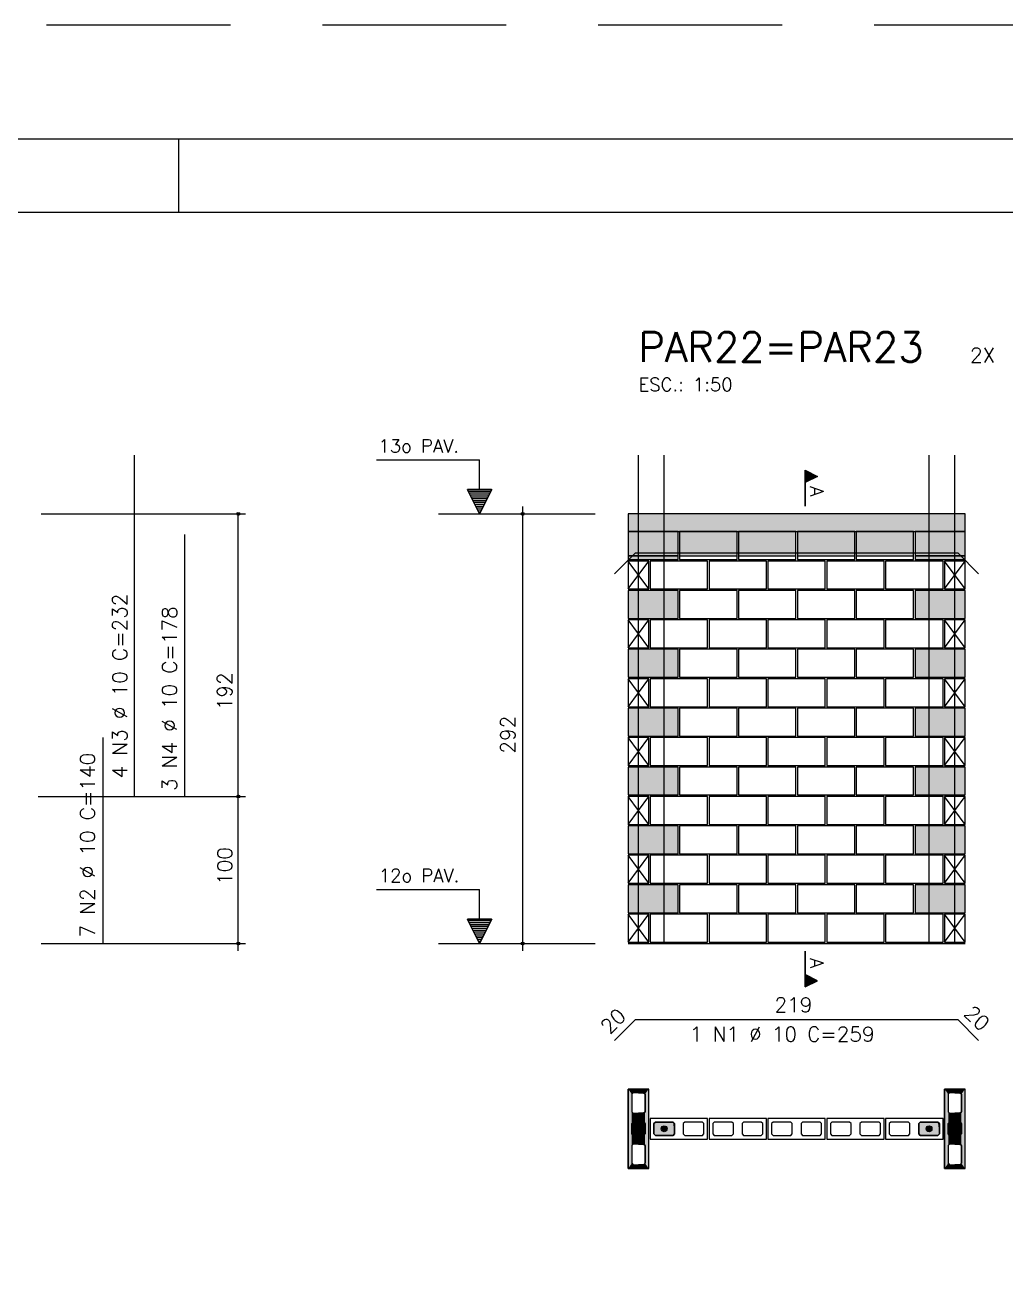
# Model space of a CAD drawing. Extents: x -1 to 122, y -1 to 61.
# Drawn here: x 58.94 to 72.28, y 44.04 to 61.05 of the extents above; entities that cross this region are included whole.
import ezdxf

# ---------------------------------------------------------------- set-up
doc = ezdxf.new("R2010")
doc.units = 0
doc.header["$MEASUREMENT"] = 0
doc.linetypes.add('HIDDEN', pattern=[0.375, 0.25, -0.125])
doc.layers.get('0').update_dxf_attribs({"linetype": 'CONTINUOUS'})
doc.layers.get('Defpoints').update_dxf_attribs({"linetype": 'CONTINUOUS'})
for name, color, linetype in [('ARQ_FOLHA', 7, 'CONTINUOUS'), ('PENA_01', 1, 'CONTINUOUS'), ('PENA_02', 2, 'CONTINUOUS'), ('PENA_03', 3, 'CONTINUOUS'), ('PENA_05', 5, 'CONTINUOUS'), ('PENA_06', 6, 'CONTINUOUS'), ('PENA_09', 254, 'CONTINUOUS'), ('PENA_11', 252, 'CONTINUOUS'), ('PENA_19', 240, 'CONTINUOUS'), ('PENA_21', 100, 'CONTINUOUS')]:
    doc.layers.add(name, color=color, linetype=linetype)
doc.styles.get("Standard").update_dxf_attribs({"font": 'ROMANS.SHX'})

# ---------------------------------------------------------------- blocks, each defined once
blk = doc.blocks.new('FOLHA A1+1 - 1102 X 594')
at = {"layer": 'ARQ_FOLHA', "color": 1}
blk.add_line((-587.5, 584), (-587.5, 594), dxfattribs=at)
for points in [[(-1189, 0), (0, 0), (0, 594), (-1189, 594)], [(-1164, 10), (-10, 10), (-10, 584), (-1164, 584)]]:
    blk.add_lwpolyline(points, close=True, dxfattribs=at)
at = {"layer": 'Defpoints', "color": 8, "linetype": 'HIDDEN', "ltscale": 100}
blk.add_lwpolyline([(-1208.5, 609.5), (-1208.5, -15.5), (19.5, -15.5), (19.5, 609.5)], close=True, dxfattribs=at)

msp = doc.modelspace()

# ---------------------------------------------------------------- linework, layer by layer
at = {"layer": 'PENA_01', "linetype": 'Continuous'}
for p, q in [((64.564, 54.403), (66.695, 54.403)), ((67.142, 53.833), (67.822, 53.833)), ((67.842, 53.833), (68.622, 53.833)), ((68.642, 53.833), (69.422, 53.833)), ((69.442, 53.833), (70.222, 53.833)), ((70.242, 53.833), (71.022, 53.833)), ((71.042, 53.833), (71.722, 53.833)), ((64.564, 48.563), (66.695, 48.563))]:
    msp.add_line(p, q, dxfattribs=at)
for points in [[(67.212, 46.536), (67.192, 46.516), (67.192, 46.276), (67.212, 46.256), (67.352, 46.256), (67.372, 46.276), (67.372, 46.516), (67.352, 46.536), (67.212, 46.536)], [(71.512, 46.536), (71.492, 46.516), (71.492, 46.276), (71.512, 46.256), (71.652, 46.256), (71.672, 46.276), (71.672, 46.516), (71.652, 46.536), (71.512, 46.536)], [(67.212, 46.136), (67.192, 46.116), (67.192, 45.976), (67.212, 45.956), (67.352, 45.956), (67.372, 45.976), (67.372, 46.116), (67.352, 46.136), (67.212, 46.136)], [(67.772, 46.116), (67.752, 46.136), (67.512, 46.136), (67.492, 46.116), (67.492, 45.976), (67.512, 45.956), (67.752, 45.956), (67.772, 45.976), (67.772, 46.116)], [(68.172, 46.116), (68.152, 46.136), (67.912, 46.136), (67.892, 46.116), (67.892, 45.976), (67.912, 45.956), (68.152, 45.956), (68.172, 45.976), (68.172, 46.116)], [(68.572, 46.116), (68.552, 46.136), (68.312, 46.136), (68.292, 46.116), (68.292, 45.976), (68.312, 45.956), (68.552, 45.956), (68.572, 45.976), (68.572, 46.116)], [(68.972, 46.116), (68.952, 46.136), (68.712, 46.136), (68.692, 46.116), (68.692, 45.976), (68.712, 45.956), (68.952, 45.956), (68.972, 45.976), (68.972, 46.116)], [(69.372, 46.116), (69.352, 46.136), (69.112, 46.136), (69.092, 46.116), (69.092, 45.976), (69.112, 45.956), (69.352, 45.956), (69.372, 45.976), (69.372, 46.116)], [(69.772, 46.116), (69.752, 46.136), (69.512, 46.136), (69.492, 46.116), (69.492, 45.976), (69.512, 45.956), (69.752, 45.956), (69.772, 45.976), (69.772, 46.116)], [(70.172, 46.116), (70.152, 46.136), (69.912, 46.136), (69.892, 46.116), (69.892, 45.976), (69.912, 45.956), (70.152, 45.956), (70.172, 45.976), (70.172, 46.116)], [(70.572, 46.116), (70.552, 46.136), (70.312, 46.136), (70.292, 46.116), (70.292, 45.976), (70.312, 45.956), (70.552, 45.956), (70.572, 45.976), (70.572, 46.116)], [(70.972, 46.116), (70.952, 46.136), (70.712, 46.136), (70.692, 46.116), (70.692, 45.976), (70.712, 45.956), (70.952, 45.956), (70.972, 45.976), (70.972, 46.116)], [(71.372, 46.116), (71.352, 46.136), (71.112, 46.136), (71.092, 46.116), (71.092, 45.976), (71.112, 45.956), (71.352, 45.956), (71.372, 45.976), (71.372, 46.116)], [(71.512, 46.136), (71.492, 46.116), (71.492, 45.976), (71.512, 45.956), (71.652, 45.956), (71.672, 45.976), (71.672, 46.116), (71.652, 46.136), (71.512, 46.136)], [(67.212, 45.836), (67.192, 45.816), (67.192, 45.576), (67.212, 45.556), (67.352, 45.556), (67.372, 45.576), (67.372, 45.816), (67.352, 45.836), (67.212, 45.836)], [(71.512, 45.836), (71.492, 45.816), (71.492, 45.576), (71.512, 45.556), (71.652, 45.556), (71.672, 45.576), (71.672, 45.816), (71.652, 45.836), (71.512, 45.836)]]:
    msp.add_lwpolyline(points, dxfattribs=at)
at = {"layer": 'PENA_02', "linetype": 'Continuous'}
for p, q in [((67.422, 53.763), (67.142, 53.763)), ((67.142, 53.763), (67.142, 53.383)), ((67.422, 53.383), (67.422, 53.763)), ((71.722, 53.763), (71.442, 53.763)), ((71.442, 53.763), (71.442, 53.383)), ((71.722, 53.383), (71.722, 53.763)), ((67.142, 53.383), (67.422, 53.383)), ((71.442, 53.383), (71.722, 53.383)), ((67.422, 52.963), (67.142, 52.963)), ((67.142, 52.963), (67.142, 52.583)), ((67.422, 52.583), (67.422, 52.963)), ((71.722, 52.963), (71.442, 52.963)), ((71.442, 52.963), (71.442, 52.583)), ((71.722, 52.583), (71.722, 52.963)), ((67.142, 52.583), (67.422, 52.583)), ((71.442, 52.583), (71.722, 52.583)), ((67.422, 52.163), (67.142, 52.163)), ((67.142, 52.163), (67.142, 51.783)), ((67.422, 51.783), (67.422, 52.163)), ((71.722, 52.163), (71.442, 52.163)), ((71.442, 52.163), (71.442, 51.783)), ((71.722, 51.783), (71.722, 52.163)), ((67.142, 51.783), (67.422, 51.783)), ((71.442, 51.783), (71.722, 51.783)), ((67.422, 51.363), (67.142, 51.363)), ((67.142, 51.363), (67.142, 50.983)), ((67.422, 50.983), (67.422, 51.363)), ((71.722, 51.363), (71.442, 51.363)), ((71.442, 51.363), (71.442, 50.983)), ((71.722, 50.983), (71.722, 51.363)), ((67.142, 50.983), (67.422, 50.983)), ((71.442, 50.983), (71.722, 50.983)), ((67.422, 50.563), (67.142, 50.563)), ((67.142, 50.563), (67.142, 50.183)), ((67.422, 50.183), (67.422, 50.563)), ((71.722, 50.563), (71.442, 50.563)), ((71.442, 50.563), (71.442, 50.183)), ((71.722, 50.183), (71.722, 50.563)), ((67.142, 50.183), (67.422, 50.183)), ((71.442, 50.183), (71.722, 50.183)), ((67.422, 49.763), (67.142, 49.763)), ((67.142, 49.763), (67.142, 49.383)), ((67.422, 49.383), (67.422, 49.763)), ((71.722, 49.763), (71.442, 49.763)), ((71.442, 49.763), (71.442, 49.383)), ((71.722, 49.383), (71.722, 49.763)), ((67.142, 49.383), (67.422, 49.383)), ((71.442, 49.383), (71.722, 49.383)), ((67.422, 48.963), (67.142, 48.963)), ((67.142, 48.963), (67.142, 48.583)), ((67.422, 48.583), (67.422, 48.963)), ((71.722, 48.963), (71.442, 48.963)), ((71.442, 48.963), (71.442, 48.583)), ((71.722, 48.583), (71.722, 48.963)), ((67.142, 48.583), (67.422, 48.583)), ((67.142, 48.563), (71.722, 48.563)), ((71.442, 48.583), (71.722, 48.583)), ((67.142, 46.586), (67.142, 45.506)), ((67.422, 46.586), (67.142, 46.586)), ((67.422, 45.506), (67.422, 46.586)), ((71.442, 46.586), (71.442, 45.506)), ((71.722, 46.586), (71.442, 46.586)), ((71.722, 45.506), (71.722, 46.586)), ((67.142, 45.506), (67.422, 45.506)), ((71.442, 45.506), (71.722, 45.506))]:
    msp.add_line(p, q, dxfattribs=at)
for points in [[(67.142, 54.163), (71.722, 54.163), (71.722, 54.403), (67.142, 54.403), (67.142, 54.163)], [(67.142, 53.783), (67.822, 53.783), (67.822, 54.163), (67.142, 54.163), (67.142, 53.783)], [(67.842, 53.783), (68.622, 53.783), (68.622, 54.163), (67.842, 54.163), (67.842, 53.783)], [(68.642, 53.783), (69.422, 53.783), (69.422, 54.163), (68.642, 54.163), (68.642, 53.783)], [(69.442, 53.783), (70.222, 53.783), (70.222, 54.163), (69.442, 54.163), (69.442, 53.783)], [(70.242, 53.783), (71.022, 53.783), (71.022, 54.163), (70.242, 54.163), (70.242, 53.783)], [(71.042, 53.783), (71.722, 53.783), (71.722, 54.163), (71.042, 54.163), (71.042, 53.783)], [(67.442, 53.383), (68.222, 53.383), (68.222, 53.763), (67.442, 53.763), (67.442, 53.383)], [(68.242, 53.383), (69.022, 53.383), (69.022, 53.763), (68.242, 53.763), (68.242, 53.383)], [(69.042, 53.383), (69.822, 53.383), (69.822, 53.763), (69.042, 53.763), (69.042, 53.383)], [(69.842, 53.383), (70.622, 53.383), (70.622, 53.763), (69.842, 53.763), (69.842, 53.383)], [(70.642, 53.383), (71.422, 53.383), (71.422, 53.763), (70.642, 53.763), (70.642, 53.383)], [(67.142, 52.983), (67.822, 52.983), (67.822, 53.363), (67.142, 53.363), (67.142, 52.983)], [(67.842, 52.983), (68.622, 52.983), (68.622, 53.363), (67.842, 53.363), (67.842, 52.983)], [(68.642, 52.983), (69.422, 52.983), (69.422, 53.363), (68.642, 53.363), (68.642, 52.983)], [(69.442, 52.983), (70.222, 52.983), (70.222, 53.363), (69.442, 53.363), (69.442, 52.983)], [(70.242, 52.983), (71.022, 52.983), (71.022, 53.363), (70.242, 53.363), (70.242, 52.983)], [(71.042, 52.983), (71.722, 52.983), (71.722, 53.363), (71.042, 53.363), (71.042, 52.983)], [(67.442, 52.583), (68.222, 52.583), (68.222, 52.963), (67.442, 52.963), (67.442, 52.583)], [(68.242, 52.583), (69.022, 52.583), (69.022, 52.963), (68.242, 52.963), (68.242, 52.583)], [(69.042, 52.583), (69.822, 52.583), (69.822, 52.963), (69.042, 52.963), (69.042, 52.583)], [(69.842, 52.583), (70.622, 52.583), (70.622, 52.963), (69.842, 52.963), (69.842, 52.583)], [(70.642, 52.583), (71.422, 52.583), (71.422, 52.963), (70.642, 52.963), (70.642, 52.583)], [(67.142, 52.183), (67.822, 52.183), (67.822, 52.563), (67.142, 52.563), (67.142, 52.183)], [(67.842, 52.183), (68.622, 52.183), (68.622, 52.563), (67.842, 52.563), (67.842, 52.183)], [(68.642, 52.183), (69.422, 52.183), (69.422, 52.563), (68.642, 52.563), (68.642, 52.183)], [(69.442, 52.183), (70.222, 52.183), (70.222, 52.563), (69.442, 52.563), (69.442, 52.183)], [(70.242, 52.183), (71.022, 52.183), (71.022, 52.563), (70.242, 52.563), (70.242, 52.183)], [(71.042, 52.183), (71.722, 52.183), (71.722, 52.563), (71.042, 52.563), (71.042, 52.183)], [(67.442, 51.783), (68.222, 51.783), (68.222, 52.163), (67.442, 52.163), (67.442, 51.783)], [(68.242, 51.783), (69.022, 51.783), (69.022, 52.163), (68.242, 52.163), (68.242, 51.783)], [(69.042, 51.783), (69.822, 51.783), (69.822, 52.163), (69.042, 52.163), (69.042, 51.783)], [(69.842, 51.783), (70.622, 51.783), (70.622, 52.163), (69.842, 52.163), (69.842, 51.783)], [(70.642, 51.783), (71.422, 51.783), (71.422, 52.163), (70.642, 52.163), (70.642, 51.783)], [(67.142, 51.383), (67.822, 51.383), (67.822, 51.763), (67.142, 51.763), (67.142, 51.383)], [(67.842, 51.383), (68.622, 51.383), (68.622, 51.763), (67.842, 51.763), (67.842, 51.383)], [(68.642, 51.383), (69.422, 51.383), (69.422, 51.763), (68.642, 51.763), (68.642, 51.383)], [(69.442, 51.383), (70.222, 51.383), (70.222, 51.763), (69.442, 51.763), (69.442, 51.383)], [(70.242, 51.383), (71.022, 51.383), (71.022, 51.763), (70.242, 51.763), (70.242, 51.383)], [(71.042, 51.383), (71.722, 51.383), (71.722, 51.763), (71.042, 51.763), (71.042, 51.383)], [(67.442, 50.983), (68.222, 50.983), (68.222, 51.363), (67.442, 51.363), (67.442, 50.983)], [(68.242, 50.983), (69.022, 50.983), (69.022, 51.363), (68.242, 51.363), (68.242, 50.983)], [(69.042, 50.983), (69.822, 50.983), (69.822, 51.363), (69.042, 51.363), (69.042, 50.983)], [(69.842, 50.983), (70.622, 50.983), (70.622, 51.363), (69.842, 51.363), (69.842, 50.983)], [(70.642, 50.983), (71.422, 50.983), (71.422, 51.363), (70.642, 51.363), (70.642, 50.983)], [(67.142, 50.583), (67.822, 50.583), (67.822, 50.963), (67.142, 50.963), (67.142, 50.583)], [(67.842, 50.583), (68.622, 50.583), (68.622, 50.963), (67.842, 50.963), (67.842, 50.583)], [(68.642, 50.583), (69.422, 50.583), (69.422, 50.963), (68.642, 50.963), (68.642, 50.583)], [(69.442, 50.583), (70.222, 50.583), (70.222, 50.963), (69.442, 50.963), (69.442, 50.583)], [(70.242, 50.583), (71.022, 50.583), (71.022, 50.963), (70.242, 50.963), (70.242, 50.583)], [(71.042, 50.583), (71.722, 50.583), (71.722, 50.963), (71.042, 50.963), (71.042, 50.583)], [(67.442, 50.183), (68.222, 50.183), (68.222, 50.563), (67.442, 50.563), (67.442, 50.183)], [(68.242, 50.183), (69.022, 50.183), (69.022, 50.563), (68.242, 50.563), (68.242, 50.183)], [(69.042, 50.183), (69.822, 50.183), (69.822, 50.563), (69.042, 50.563), (69.042, 50.183)], [(69.842, 50.183), (70.622, 50.183), (70.622, 50.563), (69.842, 50.563), (69.842, 50.183)], [(70.642, 50.183), (71.422, 50.183), (71.422, 50.563), (70.642, 50.563), (70.642, 50.183)], [(67.142, 49.783), (67.822, 49.783), (67.822, 50.163), (67.142, 50.163), (67.142, 49.783)], [(67.842, 49.783), (68.622, 49.783), (68.622, 50.163), (67.842, 50.163), (67.842, 49.783)], [(68.642, 49.783), (69.422, 49.783), (69.422, 50.163), (68.642, 50.163), (68.642, 49.783)], [(69.442, 49.783), (70.222, 49.783), (70.222, 50.163), (69.442, 50.163), (69.442, 49.783)], [(70.242, 49.783), (71.022, 49.783), (71.022, 50.163), (70.242, 50.163), (70.242, 49.783)], [(71.042, 49.783), (71.722, 49.783), (71.722, 50.163), (71.042, 50.163), (71.042, 49.783)], [(67.442, 49.383), (68.222, 49.383), (68.222, 49.763), (67.442, 49.763), (67.442, 49.383)], [(68.242, 49.383), (69.022, 49.383), (69.022, 49.763), (68.242, 49.763), (68.242, 49.383)], [(69.042, 49.383), (69.822, 49.383), (69.822, 49.763), (69.042, 49.763), (69.042, 49.383)], [(69.842, 49.383), (70.622, 49.383), (70.622, 49.763), (69.842, 49.763), (69.842, 49.383)], [(70.642, 49.383), (71.422, 49.383), (71.422, 49.763), (70.642, 49.763), (70.642, 49.383)], [(67.142, 48.983), (67.822, 48.983), (67.822, 49.363), (67.142, 49.363), (67.142, 48.983)], [(67.842, 48.983), (68.622, 48.983), (68.622, 49.363), (67.842, 49.363), (67.842, 48.983)], [(68.642, 48.983), (69.422, 48.983), (69.422, 49.363), (68.642, 49.363), (68.642, 48.983)], [(69.442, 48.983), (70.222, 48.983), (70.222, 49.363), (69.442, 49.363), (69.442, 48.983)], [(70.242, 48.983), (71.022, 48.983), (71.022, 49.363), (70.242, 49.363), (70.242, 48.983)], [(71.042, 48.983), (71.722, 48.983), (71.722, 49.363), (71.042, 49.363), (71.042, 48.983)], [(67.442, 48.583), (68.222, 48.583), (68.222, 48.963), (67.442, 48.963), (67.442, 48.583)], [(68.242, 48.583), (69.022, 48.583), (69.022, 48.963), (68.242, 48.963), (68.242, 48.583)], [(69.042, 48.583), (69.822, 48.583), (69.822, 48.963), (69.042, 48.963), (69.042, 48.583)], [(69.842, 48.583), (70.622, 48.583), (70.622, 48.963), (69.842, 48.963), (69.842, 48.583)], [(70.642, 48.583), (71.422, 48.583), (71.422, 48.963), (70.642, 48.963), (70.642, 48.583)], [(68.222, 46.186), (67.442, 46.186), (67.442, 45.906), (68.222, 45.906), (68.222, 46.186)], [(69.022, 46.186), (68.242, 46.186), (68.242, 45.906), (69.022, 45.906), (69.022, 46.186)], [(69.822, 46.186), (69.042, 46.186), (69.042, 45.906), (69.822, 45.906), (69.822, 46.186)], [(70.622, 46.186), (69.842, 46.186), (69.842, 45.906), (70.622, 45.906), (70.622, 46.186)], [(71.422, 46.186), (70.642, 46.186), (70.642, 45.906), (71.422, 45.906), (71.422, 46.186)]]:
    msp.add_lwpolyline(points, dxfattribs=at)
for centre, radius in [((61.843, 54.403), 0.02), ((65.71, 54.403), 0.02), ((61.843, 54.403), 0.01), ((65.71, 54.403), 0.01), ((61.843, 50.563), 0.02), ((61.843, 50.563), 0.01), ((61.843, 48.563), 0.02), ((61.843, 48.563), 0.01), ((65.71, 48.563), 0.02), ((65.71, 48.563), 0.01)]:
    msp.add_circle(centre, radius, dxfattribs=at)
at = {"layer": 'PENA_03', "linetype": 'Continuous'}
for p, q in [((65.123, 55.135), (63.723, 55.135)), ((65.123, 54.735), (65.123, 55.135)), ((65.124, 54.735), (65.124, 55.137)), ((69.549, 54.51), (69.549, 54.996)), ((69.549, 54.996), (69.715, 54.913)), ((69.55, 54.995), (69.55, 54.832)), ((69.55, 54.995), (69.713, 54.913)), ((69.562, 54.99), (69.562, 54.837)), ((69.574, 54.984), (69.574, 54.843)), ((69.587, 54.977), (69.587, 54.85)), ((69.6, 54.971), (69.6, 54.856)), ((69.613, 54.964), (69.613, 54.862)), ((69.626, 54.958), (69.626, 54.869)), ((69.638, 54.952), (69.638, 54.875)), ((69.651, 54.945), (69.651, 54.881)), ((69.664, 54.939), (69.664, 54.888)), ((69.677, 54.933), (69.677, 54.894)), ((69.689, 54.926), (69.689, 54.901)), ((69.713, 54.913), (69.55, 54.832)), ((69.715, 54.913), (69.55, 54.831)), ((69.55, 54.831), (69.55, 54.51)), ((69.702, 54.92), (69.702, 54.907)), ((65.123, 54.403), (64.957, 54.735)), ((64.957, 54.735), (65.123, 54.735)), ((65.123, 54.406), (64.96, 54.734)), ((65.287, 54.734), (64.96, 54.734)), ((65.277, 54.71), (64.97, 54.71)), ((65.264, 54.684), (64.983, 54.684)), ((65.251, 54.659), (64.996, 54.659)), ((65.238, 54.633), (65.008, 54.633)), ((65.225, 54.608), (65.021, 54.608)), ((65.289, 54.735), (65.123, 54.403)), ((65.287, 54.734), (65.123, 54.406)), ((65.124, 54.735), (65.289, 54.735)), ((65.213, 54.582), (65.034, 54.582)), ((65.2, 54.557), (65.047, 54.557)), ((65.187, 54.531), (65.06, 54.531)), ((65.174, 54.505), (65.072, 54.505)), ((65.162, 54.48), (65.085, 54.48)), ((65.149, 54.454), (65.098, 54.454)), ((65.136, 54.429), (65.111, 54.429)), ((65.71, 48.463), (65.71, 54.503)), ((59.166, 54.403), (61.943, 54.403)), ((61.843, 48.463), (61.843, 54.403)), ((67.142, 53.383), (67.422, 53.763)), ((67.422, 53.383), (67.142, 53.763)), ((71.442, 53.383), (71.722, 53.763)), ((71.722, 53.383), (71.442, 53.763)), ((67.142, 52.583), (67.422, 52.963)), ((67.422, 52.583), (67.142, 52.963)), ((71.442, 52.583), (71.722, 52.963)), ((71.722, 52.583), (71.442, 52.963)), ((67.142, 51.783), (67.422, 52.163)), ((67.422, 51.783), (67.142, 52.163)), ((71.442, 51.783), (71.722, 52.163)), ((71.722, 51.783), (71.442, 52.163)), ((67.142, 50.983), (67.422, 51.363)), ((67.422, 50.983), (67.142, 51.363)), ((71.442, 50.983), (71.722, 51.363)), ((71.722, 50.983), (71.442, 51.363)), ((59.124, 50.563), (61.943, 50.563)), ((67.142, 50.183), (67.422, 50.563)), ((67.422, 50.183), (67.142, 50.563)), ((71.442, 50.183), (71.722, 50.563)), ((71.722, 50.183), (71.442, 50.563)), ((67.142, 49.383), (67.422, 49.763)), ((67.422, 49.383), (67.142, 49.763)), ((71.442, 49.383), (71.722, 49.763)), ((71.722, 49.383), (71.442, 49.763)), ((65.123, 49.295), (63.723, 49.295)), ((65.123, 48.895), (65.123, 49.295)), ((65.124, 48.895), (65.124, 49.297)), ((65.123, 48.563), (64.957, 48.895)), ((64.957, 48.895), (65.123, 48.895)), ((65.123, 48.566), (64.96, 48.894)), ((65.287, 48.894), (64.96, 48.894)), ((65.277, 48.87), (64.97, 48.87)), ((65.264, 48.844), (64.983, 48.844)), ((65.251, 48.819), (64.996, 48.819)), ((65.289, 48.895), (65.123, 48.563)), ((65.287, 48.894), (65.123, 48.566)), ((65.124, 48.895), (65.289, 48.895)), ((67.142, 48.583), (67.422, 48.963)), ((67.422, 48.583), (67.142, 48.963)), ((71.442, 48.583), (71.722, 48.963)), ((71.722, 48.583), (71.442, 48.963)), ((65.238, 48.793), (65.008, 48.793)), ((65.225, 48.768), (65.021, 48.768)), ((65.213, 48.742), (65.034, 48.742)), ((65.2, 48.717), (65.047, 48.717)), ((65.187, 48.691), (65.06, 48.691)), ((65.174, 48.665), (65.072, 48.665)), ((65.162, 48.64), (65.085, 48.64)), ((59.166, 48.563), (61.943, 48.563)), ((65.149, 48.614), (65.098, 48.614)), ((65.136, 48.589), (65.111, 48.589)), ((69.549, 48.461), (69.549, 47.975)), ((69.55, 48.141), (69.55, 48.461)), ((69.715, 48.058), (69.55, 48.141)), ((69.55, 47.976), (69.55, 48.14)), ((69.713, 48.058), (69.55, 48.14)), ((69.562, 47.981), (69.562, 48.135)), ((69.574, 47.988), (69.574, 48.128)), ((69.549, 47.975), (69.715, 48.058)), ((69.55, 47.976), (69.713, 48.058)), ((69.587, 47.994), (69.587, 48.122)), ((69.6, 48.001), (69.6, 48.115)), ((69.613, 48.007), (69.613, 48.109)), ((69.626, 48.013), (69.626, 48.103)), ((69.638, 48.02), (69.638, 48.096)), ((69.651, 48.026), (69.651, 48.09)), ((69.664, 48.032), (69.664, 48.084)), ((69.677, 48.039), (69.677, 48.077)), ((69.689, 48.045), (69.689, 48.071)), ((69.702, 48.052), (69.702, 48.064))]:
    msp.add_line(p, q, dxfattribs=at)
for points in [[(67.352, 46.136), (67.372, 46.116), (67.372, 45.976), (67.352, 45.956), (67.212, 45.956), (67.192, 45.976), (67.192, 46.116), (67.212, 46.136), (67.352, 46.136)], [(67.772, 45.976), (67.752, 45.956), (67.512, 45.956), (67.492, 45.976), (67.492, 46.116), (67.512, 46.136), (67.752, 46.136), (67.772, 46.116), (67.772, 45.976)], [(71.372, 45.976), (71.352, 45.956), (71.112, 45.956), (71.092, 45.976), (71.092, 46.116), (71.112, 46.136), (71.352, 46.136), (71.372, 46.116), (71.372, 45.976)], [(71.652, 46.136), (71.672, 46.116), (71.672, 45.976), (71.652, 45.956), (71.512, 45.956), (71.492, 45.976), (71.492, 46.116), (71.512, 46.136), (71.652, 46.136)]]:
    msp.add_lwpolyline(points, dxfattribs=at)
for centre in [(67.282, 46.046), (67.632, 46.046), (71.232, 46.046), (71.582, 46.046)]:
    msp.add_circle(centre, 0.04, dxfattribs=at)
for points in [[(67.322, 46.046), (67.289, 46.085), (67.262, 46.081)], [(67.322, 46.046), (67.313, 46.072), (67.289, 46.085)], [(67.672, 46.046), (67.639, 46.085), (67.612, 46.081)], [(67.672, 46.046), (67.663, 46.072), (67.639, 46.085)], [(71.272, 46.046), (71.239, 46.085), (71.212, 46.081)], [(71.272, 46.046), (71.263, 46.072), (71.239, 46.085)], [(71.622, 46.046), (71.589, 46.085), (71.562, 46.081)], [(71.622, 46.046), (71.613, 46.072), (71.589, 46.085)], [(67.322, 46.046), (67.262, 46.081), (67.244, 46.06)], [(67.322, 46.046), (67.244, 46.06), (67.244, 46.032)], [(67.322, 46.046), (67.244, 46.032), (67.262, 46.011)], [(67.322, 46.046), (67.262, 46.011), (67.289, 46.007)], [(67.322, 46.046), (67.289, 46.007), (67.313, 46.02)], [(67.322, 46.046), (67.313, 46.02), (67.322, 46.046)], [(67.672, 46.046), (67.612, 46.081), (67.594, 46.06)], [(67.672, 46.046), (67.594, 46.06), (67.594, 46.032)], [(67.672, 46.046), (67.594, 46.032), (67.612, 46.011)], [(67.672, 46.046), (67.612, 46.011), (67.639, 46.007)], [(67.672, 46.046), (67.639, 46.007), (67.663, 46.02)], [(67.672, 46.046), (67.663, 46.02), (67.672, 46.046)], [(71.272, 46.046), (71.212, 46.081), (71.194, 46.06)], [(71.272, 46.046), (71.194, 46.06), (71.194, 46.032)], [(71.272, 46.046), (71.194, 46.032), (71.212, 46.011)], [(71.272, 46.046), (71.212, 46.011), (71.239, 46.007)], [(71.272, 46.046), (71.239, 46.007), (71.263, 46.02)], [(71.272, 46.046), (71.263, 46.02), (71.272, 46.046)], [(71.622, 46.046), (71.562, 46.081), (71.544, 46.06)], [(71.622, 46.046), (71.544, 46.06), (71.544, 46.032)], [(71.622, 46.046), (71.544, 46.032), (71.562, 46.011)], [(71.622, 46.046), (71.562, 46.011), (71.589, 46.007)], [(71.622, 46.046), (71.589, 46.007), (71.613, 46.02)], [(71.622, 46.046), (71.613, 46.02), (71.622, 46.046)]]:
    msp.add_solid(points, dxfattribs=at)
at = {"layer": 'PENA_05', "linetype": 'Continuous'}
for p, q in [((60.431, 50.56), (60.431, 55.203)), ((61.116, 50.563), (61.116, 54.123)), ((66.959, 53.59), (67.242, 53.873)), ((67.242, 53.873), (71.622, 53.873)), ((71.622, 53.873), (71.905, 53.591)), ((60.005, 48.563), (60.005, 51.363)), ((66.959, 47.247), (67.242, 47.53)), ((67.242, 47.53), (71.622, 47.53)), ((71.622, 47.53), (71.905, 47.247))]:
    msp.add_line(p, q, dxfattribs=at)
for points in [[(67.277, 55.203), (67.277, 48.563)], [(67.627, 55.203), (67.627, 48.563)], [(71.227, 55.203), (71.227, 48.563)], [(71.577, 55.203), (71.577, 48.563)]]:
    msp.add_lwpolyline(points, dxfattribs=at)
at = {"layer": 'PENA_09', "linetype": 'Continuous'}
for points in [[(67.142, 53.833), (67.822, 53.833), (67.822, 54.163), (67.142, 54.163), (67.142, 53.833)], [(67.842, 53.833), (68.622, 53.833), (68.622, 54.163), (67.842, 54.163), (67.842, 53.833)], [(68.642, 53.833), (69.422, 53.833), (69.422, 54.163), (68.642, 54.163), (68.642, 53.833)], [(69.442, 53.833), (70.222, 53.833), (70.222, 54.163), (69.442, 54.163), (69.442, 53.833)], [(70.242, 53.833), (71.022, 53.833), (71.022, 54.163), (70.242, 54.163), (70.242, 53.833)], [(71.042, 53.833), (71.722, 53.833), (71.722, 54.163), (71.042, 54.163), (71.042, 53.833)]]:
    msp.add_lwpolyline(points, dxfattribs=at)
for points in [[(67.142, 53.833), (67.822, 53.833), (67.822, 54.163)], [(67.142, 53.833), (67.822, 54.163), (67.142, 54.163)], [(67.142, 53.833), (67.142, 54.163), (67.142, 53.833)], [(67.842, 53.833), (68.622, 53.833), (68.622, 54.163)], [(67.842, 53.833), (68.622, 54.163), (67.842, 54.163)], [(67.842, 53.833), (67.842, 54.163), (67.842, 53.833)], [(68.642, 53.833), (69.422, 53.833), (69.422, 54.163)], [(68.642, 53.833), (69.422, 54.163), (68.642, 54.163)], [(68.642, 53.833), (68.642, 54.163), (68.642, 53.833)], [(69.442, 53.833), (70.222, 53.833), (70.222, 54.163)], [(69.442, 53.833), (70.222, 54.163), (69.442, 54.163)], [(69.442, 53.833), (69.442, 54.163), (69.442, 53.833)], [(70.242, 53.833), (71.022, 53.833), (71.022, 54.163)], [(70.242, 53.833), (71.022, 54.163), (70.242, 54.163)], [(70.242, 53.833), (70.242, 54.163), (70.242, 53.833)], [(71.042, 53.833), (71.722, 53.833), (71.722, 54.163)], [(71.042, 53.833), (71.722, 54.163), (71.042, 54.163)], [(71.042, 53.833), (71.042, 54.163), (71.042, 53.833)]]:
    msp.add_solid(points, dxfattribs=at)
at = {"layer": 'PENA_11', "linetype": 'Continuous'}
for points in [[(67.142, 54.163), (71.722, 54.163), (71.722, 54.403)], [(67.142, 54.163), (71.722, 54.403), (67.142, 54.403)], [(67.142, 54.163), (67.142, 54.403), (67.142, 54.163)], [(67.352, 46.136), (67.212, 45.956), (67.192, 45.976)], [(67.352, 46.136), (67.192, 45.976), (67.192, 46.116)], [(67.352, 46.136), (67.192, 46.116), (67.212, 46.136)], [(67.352, 46.136), (67.352, 45.956), (67.212, 45.956)], [(67.352, 46.136), (67.212, 46.136), (67.352, 46.136)], [(67.352, 46.136), (67.372, 46.116), (67.372, 45.976)], [(67.352, 46.136), (67.372, 45.976), (67.352, 45.956)], [(67.772, 45.976), (67.492, 46.116), (67.512, 46.136)], [(67.772, 45.976), (67.492, 45.976), (67.492, 46.116)], [(67.772, 45.976), (67.512, 46.136), (67.752, 46.136)], [(67.772, 45.976), (67.752, 46.136), (67.772, 46.116)], [(67.772, 45.976), (67.772, 46.116), (67.772, 45.976)], [(71.372, 45.976), (71.092, 46.116), (71.112, 46.136)], [(71.372, 45.976), (71.092, 45.976), (71.092, 46.116)], [(71.372, 45.976), (71.112, 46.136), (71.352, 46.136)], [(71.372, 45.976), (71.352, 46.136), (71.372, 46.116)], [(71.372, 45.976), (71.372, 46.116), (71.372, 45.976)], [(71.652, 46.136), (71.512, 45.956), (71.492, 45.976)], [(71.652, 46.136), (71.492, 45.976), (71.492, 46.116)], [(71.652, 46.136), (71.492, 46.116), (71.512, 46.136)], [(71.652, 46.136), (71.652, 45.956), (71.512, 45.956)], [(71.652, 46.136), (71.512, 46.136), (71.652, 46.136)], [(71.652, 46.136), (71.672, 46.116), (71.672, 45.976)], [(71.652, 46.136), (71.672, 45.976), (71.652, 45.956)], [(67.772, 45.976), (67.512, 45.956), (67.492, 45.976)], [(67.772, 45.976), (67.752, 45.956), (67.512, 45.956)], [(71.372, 45.976), (71.112, 45.956), (71.092, 45.976)], [(71.372, 45.976), (71.352, 45.956), (71.112, 45.956)]]:
    msp.add_solid(points, dxfattribs=at)
at = {"layer": 'PENA_19', "linetype": 'Continuous'}
for points in [[(67.282, 46.586), (67.282, 46.536), (67.212, 46.536), (67.192, 46.516), (67.192, 46.276), (67.212, 46.256), (67.282, 46.256), (67.282, 46.136), (67.212, 46.136), (67.192, 46.116), (67.192, 45.976), (67.212, 45.956), (67.282, 45.956), (67.282, 45.836), (67.212, 45.836), (67.192, 45.816), (67.192, 45.576), (67.212, 45.556), (67.282, 45.556), (67.282, 45.506), (67.142, 45.506), (67.142, 46.586), (67.282, 46.586)], [(67.282, 46.586), (67.282, 46.536), (67.352, 46.536), (67.372, 46.516), (67.372, 46.276), (67.352, 46.256), (67.282, 46.256), (67.282, 46.136), (67.352, 46.136), (67.372, 46.116), (67.372, 45.976), (67.352, 45.956), (67.282, 45.956), (67.282, 45.836), (67.352, 45.836), (67.372, 45.816), (67.372, 45.576), (67.352, 45.556), (67.282, 45.556), (67.282, 45.506), (67.422, 45.506), (67.422, 46.586), (67.282, 46.586)], [(71.582, 46.586), (71.582, 46.536), (71.512, 46.536), (71.492, 46.516), (71.492, 46.276), (71.512, 46.256), (71.582, 46.256), (71.582, 46.136), (71.512, 46.136), (71.492, 46.116), (71.492, 45.976), (71.512, 45.956), (71.582, 45.956), (71.582, 45.836), (71.512, 45.836), (71.492, 45.816), (71.492, 45.576), (71.512, 45.556), (71.582, 45.556), (71.582, 45.506), (71.442, 45.506), (71.442, 46.586), (71.582, 46.586)], [(71.582, 46.586), (71.582, 46.536), (71.652, 46.536), (71.672, 46.516), (71.672, 46.276), (71.652, 46.256), (71.582, 46.256), (71.582, 46.136), (71.652, 46.136), (71.672, 46.116), (71.672, 45.976), (71.652, 45.956), (71.582, 45.956), (71.582, 45.836), (71.652, 45.836), (71.672, 45.816), (71.672, 45.576), (71.652, 45.556), (71.582, 45.556), (71.582, 45.506), (71.722, 45.506), (71.722, 46.586), (71.582, 46.586)]]:
    msp.add_lwpolyline(points, dxfattribs=at)
for points in [[(67.212, 46.536), (67.192, 46.516), (67.142, 46.586)], [(67.212, 46.536), (67.142, 46.586), (67.282, 46.586)], [(67.142, 46.586), (67.192, 46.516), (67.142, 45.506)], [(67.142, 45.506), (67.192, 46.516), (67.192, 45.576)], [(67.192, 45.576), (67.192, 46.516), (67.192, 46.276)], [(67.212, 46.536), (67.282, 46.586), (67.282, 46.536)], [(67.282, 46.586), (67.352, 46.536), (67.422, 46.586)], [(67.282, 46.586), (67.282, 46.536), (67.352, 46.536)], [(67.422, 46.586), (67.352, 46.536), (67.372, 46.516)], [(67.422, 46.586), (67.372, 46.516), (67.422, 45.506)], [(67.422, 45.506), (67.372, 46.516), (67.372, 46.276)], [(71.512, 46.536), (71.492, 46.516), (71.442, 46.586)], [(71.512, 46.536), (71.442, 46.586), (71.582, 46.586)], [(71.442, 46.586), (71.492, 46.516), (71.442, 45.506)], [(71.442, 45.506), (71.492, 46.516), (71.492, 45.576)], [(71.492, 45.576), (71.492, 46.516), (71.492, 46.276)], [(71.512, 46.536), (71.582, 46.586), (71.582, 46.536)], [(71.582, 46.586), (71.652, 46.536), (71.722, 46.586)], [(71.582, 46.586), (71.582, 46.536), (71.652, 46.536)], [(71.722, 46.586), (71.652, 46.536), (71.672, 46.516)], [(71.722, 46.586), (71.672, 46.516), (71.722, 45.506)], [(71.722, 45.506), (71.672, 46.516), (71.672, 46.276)], [(67.192, 46.276), (67.192, 45.576), (67.192, 46.116)], [(67.212, 46.256), (67.192, 46.116), (67.192, 46.276)], [(67.212, 46.136), (67.192, 46.116), (67.212, 46.256)], [(67.212, 46.136), (67.212, 46.256), (67.282, 46.256)], [(67.212, 46.136), (67.282, 46.256), (67.282, 46.136)], [(67.352, 46.256), (67.282, 46.256), (67.352, 46.136)], [(67.282, 46.256), (67.282, 46.136), (67.352, 46.136)], [(67.372, 46.116), (67.372, 46.276), (67.352, 46.256)], [(67.372, 46.116), (67.352, 46.256), (67.352, 46.136)], [(67.422, 45.506), (67.372, 46.276), (67.372, 46.116)], [(71.492, 46.276), (71.492, 45.576), (71.492, 46.116)], [(71.512, 46.256), (71.492, 46.116), (71.492, 46.276)], [(71.512, 46.136), (71.492, 46.116), (71.512, 46.256)], [(71.512, 46.136), (71.512, 46.256), (71.582, 46.256)], [(71.512, 46.136), (71.582, 46.256), (71.582, 46.136)], [(71.652, 46.256), (71.582, 46.256), (71.652, 46.136)], [(71.582, 46.256), (71.582, 46.136), (71.652, 46.136)], [(71.672, 46.116), (71.672, 46.276), (71.652, 46.256)], [(71.672, 46.116), (71.652, 46.256), (71.652, 46.136)], [(71.722, 45.506), (71.672, 46.276), (71.672, 46.116)], [(67.192, 46.116), (67.192, 45.576), (67.192, 45.976)], [(67.372, 45.976), (67.422, 45.506), (67.372, 46.116)], [(71.492, 46.116), (71.492, 45.576), (71.492, 45.976)], [(71.672, 45.976), (71.722, 45.506), (71.672, 46.116)], [(67.192, 45.576), (67.192, 45.816), (67.192, 45.976)], [(67.212, 45.956), (67.192, 45.816), (67.192, 45.976)], [(67.212, 45.956), (67.212, 45.836), (67.192, 45.816)], [(67.282, 45.956), (67.212, 45.836), (67.212, 45.956)], [(67.282, 45.956), (67.282, 45.836), (67.212, 45.836)], [(67.282, 45.956), (67.352, 45.836), (67.352, 45.956)], [(67.352, 45.836), (67.282, 45.956), (67.282, 45.836)], [(67.352, 45.956), (67.372, 45.816), (67.372, 45.976)], [(67.352, 45.836), (67.372, 45.816), (67.352, 45.956)], [(67.372, 45.816), (67.422, 45.506), (67.372, 45.976)], [(71.492, 45.576), (71.492, 45.816), (71.492, 45.976)], [(71.512, 45.956), (71.492, 45.816), (71.492, 45.976)], [(71.512, 45.956), (71.512, 45.836), (71.492, 45.816)], [(71.582, 45.956), (71.512, 45.836), (71.512, 45.956)], [(71.582, 45.956), (71.582, 45.836), (71.512, 45.836)], [(71.582, 45.956), (71.652, 45.836), (71.652, 45.956)], [(71.652, 45.836), (71.582, 45.956), (71.582, 45.836)], [(71.652, 45.956), (71.672, 45.816), (71.672, 45.976)], [(71.652, 45.836), (71.672, 45.816), (71.652, 45.956)], [(71.672, 45.816), (71.722, 45.506), (71.672, 45.976)], [(67.422, 45.506), (67.372, 45.816), (67.372, 45.576)], [(71.722, 45.506), (71.672, 45.816), (71.672, 45.576)], [(67.212, 45.556), (67.142, 45.506), (67.192, 45.576)], [(67.422, 45.506), (67.372, 45.576), (67.352, 45.556)], [(71.512, 45.556), (71.442, 45.506), (71.492, 45.576)], [(71.722, 45.506), (71.672, 45.576), (71.652, 45.556)], [(67.282, 45.506), (67.142, 45.506), (67.212, 45.556)], [(67.282, 45.556), (67.282, 45.506), (67.212, 45.556)], [(67.422, 45.506), (67.352, 45.556), (67.282, 45.556)], [(67.422, 45.506), (67.282, 45.556), (67.282, 45.506)], [(71.582, 45.506), (71.442, 45.506), (71.512, 45.556)], [(71.582, 45.556), (71.582, 45.506), (71.512, 45.556)], [(71.722, 45.506), (71.652, 45.556), (71.582, 45.556)], [(71.722, 45.506), (71.582, 45.556), (71.582, 45.506)]]:
    msp.add_solid(points, dxfattribs=at)
at = {"layer": 'PENA_21', "linetype": 'Continuous'}
for points in [[(67.142, 53.783), (67.822, 53.783), (67.822, 53.833), (67.142, 53.833), (67.142, 53.783)], [(71.042, 53.783), (71.722, 53.783), (71.722, 53.833), (71.042, 53.833), (71.042, 53.783)], [(67.142, 52.983), (67.822, 52.983), (67.822, 53.363), (67.142, 53.363), (67.142, 52.983)], [(71.042, 52.983), (71.722, 52.983), (71.722, 53.363), (71.042, 53.363), (71.042, 52.983)], [(67.142, 52.183), (67.822, 52.183), (67.822, 52.563), (67.142, 52.563), (67.142, 52.183)], [(71.042, 52.183), (71.722, 52.183), (71.722, 52.563), (71.042, 52.563), (71.042, 52.183)], [(67.142, 51.383), (67.822, 51.383), (67.822, 51.763), (67.142, 51.763), (67.142, 51.383)], [(71.042, 51.383), (71.722, 51.383), (71.722, 51.763), (71.042, 51.763), (71.042, 51.383)], [(67.142, 50.583), (67.822, 50.583), (67.822, 50.963), (67.142, 50.963), (67.142, 50.583)], [(71.042, 50.583), (71.722, 50.583), (71.722, 50.963), (71.042, 50.963), (71.042, 50.583)], [(67.142, 49.783), (67.822, 49.783), (67.822, 50.163), (67.142, 50.163), (67.142, 49.783)], [(71.042, 49.783), (71.722, 49.783), (71.722, 50.163), (71.042, 50.163), (71.042, 49.783)], [(67.142, 48.983), (67.822, 48.983), (67.822, 49.363), (67.142, 49.363), (67.142, 48.983)], [(71.042, 48.983), (71.722, 48.983), (71.722, 49.363), (71.042, 49.363), (71.042, 48.983)]]:
    msp.add_lwpolyline(points, dxfattribs=at)
for points in [[(67.142, 53.783), (67.822, 53.783), (67.822, 53.833)], [(67.142, 53.783), (67.822, 53.833), (67.142, 53.833)], [(67.142, 53.783), (67.142, 53.833), (67.142, 53.783)], [(71.042, 53.783), (71.722, 53.783), (71.722, 53.833)], [(71.042, 53.783), (71.722, 53.833), (71.042, 53.833)], [(71.042, 53.783), (71.042, 53.833), (71.042, 53.783)], [(67.142, 52.983), (67.822, 52.983), (67.822, 53.363)], [(67.142, 52.983), (67.822, 53.363), (67.142, 53.363)], [(67.142, 52.983), (67.142, 53.363), (67.142, 52.983)], [(71.042, 52.983), (71.722, 52.983), (71.722, 53.363)], [(71.042, 52.983), (71.722, 53.363), (71.042, 53.363)], [(71.042, 52.983), (71.042, 53.363), (71.042, 52.983)], [(67.142, 52.183), (67.822, 52.183), (67.822, 52.563)], [(67.142, 52.183), (67.822, 52.563), (67.142, 52.563)], [(67.142, 52.183), (67.142, 52.563), (67.142, 52.183)], [(71.042, 52.183), (71.722, 52.183), (71.722, 52.563)], [(71.042, 52.183), (71.722, 52.563), (71.042, 52.563)], [(71.042, 52.183), (71.042, 52.563), (71.042, 52.183)], [(67.142, 51.383), (67.822, 51.383), (67.822, 51.763)], [(67.142, 51.383), (67.822, 51.763), (67.142, 51.763)], [(67.142, 51.383), (67.142, 51.763), (67.142, 51.383)], [(71.042, 51.383), (71.722, 51.383), (71.722, 51.763)], [(71.042, 51.383), (71.722, 51.763), (71.042, 51.763)], [(71.042, 51.383), (71.042, 51.763), (71.042, 51.383)], [(67.142, 50.583), (67.822, 50.583), (67.822, 50.963)], [(67.142, 50.583), (67.822, 50.963), (67.142, 50.963)], [(67.142, 50.583), (67.142, 50.963), (67.142, 50.583)], [(71.042, 50.583), (71.722, 50.583), (71.722, 50.963)], [(71.042, 50.583), (71.722, 50.963), (71.042, 50.963)], [(71.042, 50.583), (71.042, 50.963), (71.042, 50.583)], [(67.142, 49.783), (67.822, 49.783), (67.822, 50.163)], [(67.142, 49.783), (67.822, 50.163), (67.142, 50.163)], [(67.142, 49.783), (67.142, 50.163), (67.142, 49.783)], [(71.042, 49.783), (71.722, 49.783), (71.722, 50.163)], [(71.042, 49.783), (71.722, 50.163), (71.042, 50.163)], [(71.042, 49.783), (71.042, 50.163), (71.042, 49.783)], [(67.142, 48.983), (67.822, 48.983), (67.822, 49.363)], [(67.142, 48.983), (67.822, 49.363), (67.142, 49.363)], [(67.142, 48.983), (67.142, 49.363), (67.142, 48.983)], [(71.042, 48.983), (71.722, 48.983), (71.722, 49.363)], [(71.042, 48.983), (71.722, 49.363), (71.042, 49.363)], [(71.042, 48.983), (71.042, 49.363), (71.042, 48.983)]]:
    msp.add_solid(points, dxfattribs=at)

# ---------------------------------------------------------------- block references
at = {"xscale": 0.09999999999999938, "yscale": 0.09999999999999938, "zscale": 0.09999999999999938}
msp.add_blockref('FOLHA A1+1 - 1102 X 594', (119.786, 0.099), dxfattribs=at)

# ---------------------------------------------------------------- texts
at = {"layer": 'PENA_02', "linetype": 'Continuous'}
msp.add_text('2X', height=0.2, dxfattribs=at).set_placement((71.788, 56.461))
at = {"layer": 'PENA_03', "linetype": 'Continuous'}
for s, height, p in [('ESC.: 1:50', 0.18, (67.282, 56.073)), ('13o PAV.', 0.18, (63.748, 55.237)), ('12o PAV.', 0.18, (63.753, 49.397)), ('1 N1 %%c 10 C=259', 0.2, (67.981, 47.232))]:
    msp.add_text(s, height=height, dxfattribs=at).set_placement(p)
for s, height, rotation, p in [('A', 0.18, 270, (69.616, 54.778)), ('4 N3 %%c 10 C=232', 0.2, 90, (60.332, 50.809)), ('3 N4 %%c 10 C=178', 0.2, 90, (61.01, 50.636)), ('192', 0.2, 90, (61.758, 51.735)), ('292', 0.2, 90, (65.608, 51.145)), ('7 N2 %%c 10 C=140', 0.2, 90, (59.895, 48.645)), ('100', 0.2, 90, (61.759, 49.36)), ('A', 0.18, 270, (69.616, 48.365)), ('219', 0.2, 0.0032, (69.132, 47.63)), ('20', 0.2, 45, (66.888, 47.317)), ('20', 0.2, 315, (71.693, 47.601))]:
    msp.add_text(s, height=height, rotation=rotation, dxfattribs=at).set_placement(p)
at = {"layer": 'PENA_06', "linetype": 'Continuous'}
msp.add_text('PAR22=PAR23', height=0.4, dxfattribs=at).set_placement((67.282, 56.473))

doc.saveas('drawing.dxf')
